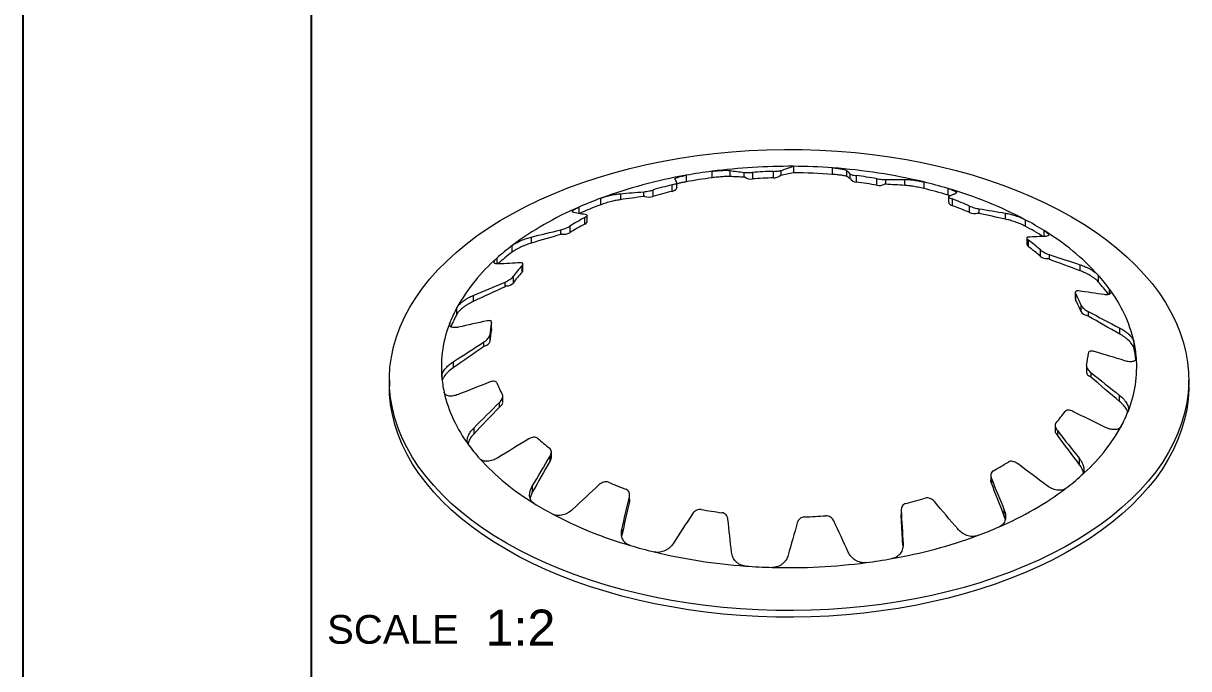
# Model space of a CAD drawing. Header units: millimetres. Extents: x 4510 to 4691, y 1198 to 1451.
# Drawn here: x 4510.4 to 4583.3, y 1249.2 to 1289.6 of the extents above; entities that cross this region are included whole.
import ezdxf
from ezdxf.enums import TextEntityAlignment as Align

# ---------------------------------------------------------------- set-up
doc = ezdxf.new("R2010")
doc.units = ezdxf.units.MM
doc.styles.get("Standard").update_dxf_attribs({"font": 'arial.ttf'})

msp = doc.modelspace()

# ---------------------------------------------------------------- linework, layer by layer
at = {"color": 135, "lineweight": 25}
msp.add_line((4510.431, 1197.901), (4510.431, 1450.801), dxfattribs=at)
msp.add_line((4528.431, 1446.301), (4528.431, 1202.401))
at = {"color": 7, "linetype": 'Continuous', "lineweight": 15}
for p, q in [((4553.513, 1279.935), (4553.513, 1280.343)), ((4554.63, 1280.39), (4554.63, 1280.014)), ((4555.526, 1279.974), (4555.526, 1280.267)), ((4556.035, 1280.27), (4556.035, 1279.862)), ((4557.359, 1279.929), (4557.359, 1280.337)), ((4557.812, 1280.382), (4557.812, 1280.089)), ((4558.602, 1280.654), (4558.602, 1280.245)), ((4561.058, 1280.147), (4561.058, 1280.556)), ((4561.926, 1280.401), (4561.926, 1280.025)), ((4562.154, 1279.87), (4562.154, 1280.163)), ((4551.013, 1279.085), (4551.013, 1279.494)), ((4551.318, 1279.319), (4551.318, 1279.611)), ((4551.896, 1280.093), (4551.896, 1279.685)), ((4562.538, 1280.076), (4562.538, 1279.667)), ((4563.822, 1279.469), (4563.822, 1279.877)), ((4564.37, 1279.82), (4564.37, 1279.527)), ((4565.565, 1279.462), (4565.565, 1279.838)), ((4566.757, 1279.674), (4566.757, 1279.266)), ((4547.78, 1278.94), (4547.78, 1278.564)), ((4549.237, 1278.763), (4549.237, 1279.056)), ((4549.809, 1279.169), (4549.809, 1278.761)), ((4551.316, 1279.319), (4551.314, 1279.313)), ((4568.274, 1278.857), (4568.274, 1279.266)), ((4568.43, 1278.807), (4568.274, 1278.857)), ((4568.306, 1278.738), (4568.306, 1278.443)), ((4546.55, 1278.245), (4546.55, 1278.654)), ((4568.534, 1278.609), (4568.534, 1278.2)), ((4569.622, 1277.76), (4569.622, 1278.169)), ((4570.199, 1277.997), (4570.199, 1277.704)), ((4545.55, 1277.04), (4545.55, 1277.448)), ((4545.709, 1277.251), (4545.709, 1277.58)), ((4571.875, 1277.347), (4571.875, 1277.723)), ((4573.106, 1277.312), (4573.106, 1276.904)), ((4544.045, 1276.383), (4544.045, 1276.676)), ((4544.61, 1276.905), (4544.61, 1276.497)), ((4542.202, 1276.224), (4542.202, 1275.848)), ((4573.198, 1276.168), (4573.198, 1275.812)), ((4573.298, 1276.046), (4573.298, 1275.638)), ((4541.007, 1275.283), (4541.007, 1275.691)), ((4574.061, 1275.01), (4574.061, 1275.418)), ((4574.597, 1275.133), (4574.597, 1274.84)), ((4541.628, 1274.039), (4541.628, 1274.447)), ((4541.683, 1274.17), (4541.683, 1274.549)), ((4576.551, 1274.113), (4576.551, 1274.489)), ((4541.067, 1273.752), (4541.067, 1273.343)), ((4577.674, 1273.839), (4577.674, 1273.431)), ((4540.576, 1273.122), (4540.576, 1273.415)), ((4538.57, 1272.571), (4538.57, 1272.195)), ((4576.236, 1272.782), (4576.236, 1272.374)), ((4576.258, 1272.698), (4576.258, 1272.29)), ((4537.553, 1271.405), (4537.553, 1271.813)), ((4576.602, 1271.549), (4576.602, 1271.957)), ((4577.033, 1271.573), (4577.033, 1271.28)), ((4539.721, 1270.444), (4539.721, 1270.853)), ((4539.725, 1270.48), (4539.725, 1270.888)), ((4539.605, 1270.088), (4539.605, 1269.68)), ((4539.725, 1270.48), (4539.721, 1270.444)), ((4579.029, 1270.151), (4579.029, 1270.528)), ((4539.248, 1269.372), (4539.248, 1269.665)), ((4579.908, 1269.674), (4579.908, 1269.265)), ((4537.321, 1268.421), (4537.321, 1268.045)), ((4576.935, 1268.167), (4576.935, 1267.759)), ((4577.212, 1267.748), (4577.212, 1267.454)), ((4533.33, 1267.282), (4533.33, 1266.874)), ((4583.33, 1266.874), (4583.33, 1267.282)), ((4540.424, 1265.865), (4540.424, 1266.273)), ((4579.011, 1265.939), (4579.011, 1266.316)), ((4540.222, 1265.586), (4540.222, 1265.879)), ((4538.606, 1264.275), (4538.606, 1263.899)), ((4574.977, 1264.448), (4574.977, 1264.069)), ((4575.115, 1264.117), (4575.115, 1263.824)), ((4543.463, 1262.427), (4543.463, 1262.783)), ((4543.379, 1262.221), (4543.379, 1262.514)), ((4576.498, 1261.985), (4576.498, 1262.361)), ((4570.951, 1261.317), (4570.951, 1260.988)), ((4542.27, 1260.632), (4542.27, 1260.256)), ((4570.992, 1261.119), (4570.992, 1260.826)), ((4542.27, 1260.256), (4542.134, 1259.907)), ((4548.341, 1259.682), (4548.341, 1259.975)), ((4548.354, 1259.796), (4548.354, 1260.092)), ((4548.354, 1259.796), (4548.354, 1259.784)), ((4565.342, 1259.147), (4565.342, 1258.856)), ((4565.343, 1259.117), (4565.343, 1258.824)), ((4571.794, 1258.765), (4571.794, 1259.141)), ((4565.343, 1258.824), (4565.344, 1258.856)), ((4565.452, 1256.923), (4565.343, 1258.824)), ((4547.871, 1257.933), (4547.871, 1257.557))]:
    msp.add_line(p, q, dxfattribs=at)
at = {"color": 8, "linetype": 'Continuous', "lineweight": 15}
for p, q in [((4545.178, 1278.099), (4545.178, 1277.704)), ((4574.29, 1276.266), (4574.29, 1276.629)), ((4540.047, 1274.899), (4540.047, 1274.554)), ((4578.381, 1272.665), (4578.381, 1272.963)), ((4537.12, 1270.879), (4537.12, 1270.773)), ((4565.466, 1256.925), (4565.466, 1257.044))]:
    msp.add_line(p, q, dxfattribs=at)
at = {"color": 7, "linetype": 'Continuous', "lineweight": 15, "flags": 128}
for points in [[(4576.008, 1277.487), (4576.772, 1277.026), (4577.501, 1276.545), (4578.192, 1276.047), (4578.844, 1275.531), (4579.456, 1274.999), (4580.027, 1274.452), (4580.555, 1273.891), (4581.039, 1273.317), (4581.48, 1272.731), (4581.874, 1272.135), (4582.223, 1271.529), (4582.525, 1270.915), (4582.78, 1270.293), (4582.987, 1269.666), (4583.145, 1269.034), (4583.255, 1268.399), (4583.316, 1267.761), (4583.329, 1267.123), (4583.292, 1266.484), (4583.206, 1265.848), (4583.072, 1265.214), (4582.889, 1264.584), (4582.659, 1263.96), (4582.38, 1263.342), (4582.055, 1262.731), (4581.683, 1262.13), (4581.265, 1261.539), (4580.803, 1260.959), (4580.296, 1260.391), (4579.747, 1259.837), (4579.155, 1259.297), (4578.523, 1258.773), (4577.851, 1258.266), (4577.141, 1257.776), (4576.394, 1257.305), (4575.612, 1256.854), (4574.796, 1256.423), (4573.948, 1256.013), (4573.069, 1255.625), (4572.162, 1255.26), (4571.227, 1254.919), (4570.267, 1254.601), (4569.284, 1254.309), (4568.279, 1254.042), (4567.255, 1253.801), (4566.213, 1253.586), (4565.156, 1253.398), (4564.086, 1253.238), (4563.004, 1253.104), (4561.913, 1252.999), (4560.815, 1252.921), (4559.712, 1252.872), (4558.607, 1252.851), (4557.501, 1252.858), (4556.396, 1252.893), (4555.296, 1252.957), (4554.201, 1253.048), (4553.114, 1253.168), (4552.038, 1253.315), (4550.974, 1253.489), (4549.924, 1253.69), (4548.891, 1253.918), (4547.876, 1254.172), (4546.882, 1254.452), (4545.91, 1254.757), (4544.962, 1255.086), (4544.041, 1255.44), (4543.148, 1255.816), (4542.284, 1256.215), (4541.452, 1256.636), (4540.652, 1257.077), (4539.888, 1257.538), (4539.159, 1258.019), (4538.468, 1258.518), (4537.816, 1259.033), (4537.204, 1259.565), (4536.633, 1260.112), (4536.105, 1260.673), (4535.621, 1261.247), (4535.181, 1261.833), (4534.786, 1262.43), (4534.437, 1263.035), (4534.135, 1263.65), (4533.88, 1264.271), (4533.673, 1264.898), (4533.515, 1265.53), (4533.405, 1266.166), (4533.344, 1266.803), (4533.332, 1267.442), (4533.368, 1268.08), (4533.454, 1268.717), (4533.588, 1269.35), (4533.771, 1269.98), (4534.002, 1270.605), (4534.28, 1271.223), (4534.605, 1271.833), (4534.977, 1272.434), (4535.395, 1273.026), (4535.858, 1273.606), (4536.364, 1274.173), (4536.914, 1274.727), (4537.505, 1275.267), (4538.137, 1275.791), (4538.809, 1276.298), (4539.519, 1276.788), (4540.266, 1277.259), (4541.048, 1277.711), (4541.864, 1278.142), (4542.712, 1278.552), (4543.591, 1278.939), (4544.498, 1279.304), (4545.433, 1279.646), (4546.393, 1279.963), (4547.376, 1280.255), (4548.381, 1280.522), (4549.405, 1280.763), (4550.447, 1280.978), (4551.504, 1281.166), (4552.575, 1281.327), (4553.656, 1281.46), (4554.747, 1281.565), (4555.845, 1281.643), (4556.948, 1281.692), (4558.054, 1281.714), (4559.16, 1281.706), (4560.264, 1281.671), (4561.365, 1281.608), (4562.459, 1281.516), (4563.546, 1281.397), (4564.622, 1281.25), (4565.686, 1281.075), (4566.736, 1280.874), (4567.769, 1280.646), (4568.784, 1280.392), (4569.778, 1280.112), (4570.75, 1279.807), (4571.698, 1279.478), (4572.619, 1279.125), (4573.513, 1278.748), (4574.376, 1278.349), (4575.208, 1277.929), (4576.008, 1277.487)], [(4583.33, 1266.874), (4583.329, 1266.714), (4583.292, 1266.076), (4583.206, 1265.439), (4583.072, 1264.806), (4582.889, 1264.176), (4582.659, 1263.551), (4582.38, 1262.933), (4582.055, 1262.323), (4581.683, 1261.722), (4581.265, 1261.13), (4580.803, 1260.55), (4580.296, 1259.983), (4579.747, 1259.429), (4579.155, 1258.889), (4578.523, 1258.365), (4577.851, 1257.858), (4577.141, 1257.368), (4576.394, 1256.897), (4575.612, 1256.446), (4574.796, 1256.014), (4573.948, 1255.605), (4573.069, 1255.217), (4572.162, 1254.852), (4571.227, 1254.51), (4570.267, 1254.193), (4569.284, 1253.901), (4568.279, 1253.634), (4567.255, 1253.393), (4566.213, 1253.178), (4565.156, 1252.99), (4564.086, 1252.829), (4563.004, 1252.696), (4561.913, 1252.591), (4560.815, 1252.513), (4559.712, 1252.464), (4558.607, 1252.443), (4557.501, 1252.45), (4556.396, 1252.485), (4555.296, 1252.548), (4554.201, 1252.64), (4553.114, 1252.759), (4552.038, 1252.906), (4550.974, 1253.081), (4549.924, 1253.282), (4548.891, 1253.51), (4547.876, 1253.764), (4546.882, 1254.044), (4545.91, 1254.349), (4544.962, 1254.678), (4544.041, 1255.031), (4543.148, 1255.408), (4542.284, 1255.807), (4541.452, 1256.227), (4540.652, 1256.669), (4539.888, 1257.13), (4539.159, 1257.611), (4538.468, 1258.109), (4537.816, 1258.625), (4537.204, 1259.157), (4536.633, 1259.704), (4536.105, 1260.265), (4535.621, 1260.839), (4535.181, 1261.425), (4534.786, 1262.021), (4534.437, 1262.627), (4534.135, 1263.242), (4533.88, 1263.863), (4533.673, 1264.49), (4533.515, 1265.122), (4533.405, 1265.758), (4533.344, 1266.395), (4533.33, 1266.874)], [(4570.962, 1260.926), (4570.953, 1260.963), (4570.951, 1260.988)]]:
    msp.add_lwpolyline(points, dxfattribs=at)
at = {"color": 7, "linetype": 'Continuous', "lineweight": 15}
for centre, radius, start, end in [((4558.08, 1245.47), 35.171, 97.46005, 100.12603), ((4558.318, 1243.495), 37.159, 89.56213, 97.42823), ((4558.322, 1248.127), 32.225, 91.71289, 94.06977), ((4558.334, 1243.182), 37.473, 85.83136, 89.59112), ((4558.334, 1242.773), 37.473, 85.83136, 89.59112), ((4558.567, 1245.588), 35.056, 76.48953, 85.92439), ((4557.261, 1249.515), 31.045, 99.95025, 110.18276), ((4557.388, 1253.414), 26.848, 103.73553, 106.39749), ((4558.08, 1245.062), 35.171, 97.46005, 100.12603), ((4555.962, 1280.563), 0.705, 236.98913, 275.92786), ((4558.322, 1247.718), 32.225, 91.71289, 94.06977), ((4557.374, 1280.528), 0.599, 268.51984, 312.07333), ((4562.561, 1280.15), 0.483, 216.74769, 267.25332), ((4558.546, 1250.019), 30.321, 79.97967, 82.43425), ((4558.546, 1249.611), 30.321, 79.97967, 82.43425), ((4563.968, 1280.239), 0.784, 259.26932, 295.491), ((4559.423, 1249.408), 31.142, 73.48789, 76.3791), ((4549.582, 1279.55), 0.82, 250.92197, 286.02164), ((4557.388, 1253.005), 26.848, 103.73553, 106.39749), ((4550.967, 1279.458), 0.376, 277.00893, 337.19275), ((4559.423, 1248.999), 31.142, 73.48789, 76.3791), ((4561.03, 1254.392), 25.907, 62.21687, 73.76392), ((4553.25, 1259.299), 20.459, 113.23716, 126.75746), ((4555.597, 1254.299), 25.98, 110.37832, 113.64089), ((4555.597, 1253.891), 25.98, 110.37832, 113.64089), ((4568.597, 1278.488), 0.294, 188.88793, 257.63793), ((4560.687, 1257.631), 22.398, 66.48846, 69.49233), ((4560.687, 1257.222), 22.398, 66.48846, 69.49233), ((4553.913, 1261.876), 17.675, 118.2385, 121.75612), ((4545.449, 1277.282), 0.262, 292.70617, 353.27934), ((4569.925, 1278.511), 0.809, 248.01821, 283.45979), ((4563.453, 1259.224), 20.503, 58.09241, 61.91296), ((4544.248, 1277.155), 0.751, 261.5825, 298.87015), ((4553.913, 1261.468), 17.675, 118.2385, 121.75612), ((4563.43, 1258.773), 20.552, 58.32914, 61.91067), ((4566.243, 1263.421), 15.466, 42.34532, 58.64678), ((4573.421, 1275.826), 0.224, 183.4551, 236.78235), ((4565.198, 1265.445), 13.342, 48.37442, 52.61767), ((4550.364, 1263.364), 15.476, 127.19963, 131.80828), ((4550.394, 1262.918), 15.524, 127.20323, 131.47923), ((4565.198, 1265.037), 13.342, 48.37442, 52.61767), ((4574.457, 1275.535), 0.658, 232.94653, 273.79691), ((4547.602, 1266.246), 11.487, 131.12529, 151.0152), ((4549.028, 1267.896), 9.883, 138.47856, 143.66193), ((4549.028, 1267.487), 9.883, 138.47856, 143.66193), ((4541.486, 1274.175), 0.197, 316.28553, 358.5041), ((4569.12, 1266.206), 11.464, 36.11494, 41.74457), ((4540.668, 1273.715), 0.545, 270.52682, 317.03328), ((4569.086, 1265.769), 11.509, 36.62544, 41.73907), ((4571.325, 1267.689), 8.81, 13.02004, 36.77688), ((4576.414, 1272.375), 0.178, 180.31023, 208.76957), ((4569.592, 1269.154), 7.549, 21.79687, 28.00005), ((4569.592, 1268.745), 7.549, 21.79687, 28.00005), ((4545.267, 1267.665), 8.758, 151.733, 158.47008), ((4545.307, 1267.237), 8.803, 151.74164, 157.42746), ((4576.973, 1271.768), 0.431, 210.565, 265.27717), ((4544.071, 1268.091), 7.49, 158.13943, 184.62523), ((4545.975, 1269.514), 6.396, 167.91819, 174.84647), ((4545.975, 1269.106), 6.396, 167.91819, 174.84647), ((4539.285, 1269.767), 0.332, 279.1885, 344.85471), ((4572.66, 1268.083), 7.42, 4.85546, 12.37988), ((4572.624, 1267.668), 7.458, 6.81383, 12.36895), ((4570.685, 1269.542), 6.396, 347.91819, 354.84647), ((4572.589, 1268.107), 7.49, 338.13943, 4.62523), ((4577.205, 1267.791), 0.271, 186.83433, 253.95563), ((4544, 1268.115), 7.42, 184.85546, 192.37988), ((4547.068, 1269.902), 7.549, 201.79687, 208.00005), ((4545.335, 1268.509), 8.81, 193.02004, 216.77688), ((4540.184, 1265.885), 0.242, 297.19253, 355.12007), ((4567.633, 1271.16), 9.883, 318.47856, 323.66193), ((4571.393, 1268.532), 8.758, 331.733, 338.47008), ((4569.058, 1269.951), 11.487, 311.12529, 331.0152), ((4551.462, 1273.61), 13.342, 228.37442, 232.61767), ((4575.185, 1264.077), 0.208, 182.09745, 231.21535), ((4547.54, 1269.991), 11.464, 216.11494, 221.74457), ((4550.417, 1272.776), 15.466, 222.34532, 238.64678), ((4543.277, 1262.429), 0.185, 322.93232, 359.32909), ((4562.747, 1277.179), 17.675, 298.2385, 301.75612), ((4566.296, 1272.834), 15.476, 307.19963, 311.80828), ((4555.973, 1281.425), 22.398, 246.48846, 249.49233), ((4563.41, 1276.898), 20.459, 293.23716, 306.75746), ((4559.272, 1285.642), 26.848, 283.73553, 286.39749), ((4553.207, 1276.973), 20.503, 238.09241, 241.91296), ((4558.114, 1289.036), 30.321, 259.97967, 262.43425), ((4555.63, 1281.806), 25.907, 242.21687, 253.76392), ((4558.338, 1290.929), 32.225, 271.71289, 274.06977), ((4559.399, 1286.683), 31.045, 279.95025, 290.18276), ((4561.064, 1281.898), 25.98, 290.37832, 293.64089), ((4557.237, 1286.79), 31.142, 253.48789, 256.3791), ((4558.093, 1290.609), 35.056, 256.48953, 265.92439), ((4558.58, 1290.727), 35.171, 277.46005, 280.12603), ((4558.321, 1292.922), 37.38, 265.82874, 268.3886), ((4558.335, 1292.799), 37.256, 268.36183, 277.42083)]:
    msp.add_arc(centre, radius, start, end, dxfattribs=at)
for points, knots in [([(4553.513, 1280.343), (4553.572, 1280.351), (4553.63, 1280.358), (4553.746, 1280.37), (4553.806, 1280.376), (4553.921, 1280.385), (4553.977, 1280.389), (4554.085, 1280.396), (4554.138, 1280.398), (4554.286, 1280.404), (4554.375, 1280.404), (4554.523, 1280.401), (4554.584, 1280.397), (4554.63, 1280.39)], [0, 0, 0, 0, 0.125, 0.125, 0.25, 0.25, 0.375, 0.375, 0.5, 0.5, 0.75, 0.75, 1, 1, 1, 1]), ([(4555.526, 1280.267), (4555.548, 1280.264), (4555.575, 1280.261), (4555.642, 1280.258), (4555.682, 1280.258), (4555.77, 1280.258), (4555.821, 1280.259), (4555.925, 1280.263), (4555.98, 1280.267), (4556.035, 1280.27)], [0, 0, 0, 0, 0.25, 0.25, 0.5, 0.5, 0.75, 0.75, 1, 1, 1, 1]), ([(4557.359, 1280.337), (4557.469, 1280.341), (4557.573, 1280.347), (4557.692, 1280.359), (4557.725, 1280.363), (4557.779, 1280.373), (4557.799, 1280.377), (4557.812, 1280.382)], [0, 0, 0, 0, 0.5, 0.5, 0.75, 0.75, 1, 1, 1, 1]), ([(4561.058, 1280.556), (4561.117, 1280.551), (4561.175, 1280.546), (4561.286, 1280.536), (4561.341, 1280.53), (4561.444, 1280.517), (4561.492, 1280.511), (4561.583, 1280.497), (4561.625, 1280.49), (4561.739, 1280.468), (4561.799, 1280.454), (4561.887, 1280.426), (4561.915, 1280.413), (4561.926, 1280.401)], [0, 0, 0, 0, 0.125, 0.125, 0.25, 0.25, 0.375, 0.375, 0.5, 0.5, 0.75, 0.75, 1, 1, 1, 1]), ([(4561.926, 1280.025), (4561.915, 1280.032), (4561.888, 1280.041), (4561.823, 1280.056), (4561.797, 1280.061), (4561.738, 1280.072), (4561.704, 1280.078), (4561.592, 1280.094), (4561.5, 1280.106), (4561.345, 1280.123), (4561.29, 1280.128), (4561.176, 1280.138), (4561.118, 1280.143), (4561.058, 1280.147)], [0, 0, 0, 0, 0.25, 0.25, 0.375, 0.375, 0.5, 0.5, 0.75, 0.75, 0.875, 0.875, 1, 1, 1, 1]), ([(4562.154, 1280.163), (4562.159, 1280.157), (4562.171, 1280.151), (4562.21, 1280.137), (4562.236, 1280.129), (4562.302, 1280.114), (4562.343, 1280.106), (4562.433, 1280.091), (4562.484, 1280.083), (4562.538, 1280.076)], [0, 0, 0, 0, 0.25, 0.25, 0.5, 0.5, 0.75, 0.75, 1, 1, 1, 1]), ([(4551.013, 1279.494), (4551.115, 1279.518), (4551.198, 1279.544), (4551.276, 1279.576), (4551.294, 1279.586), (4551.316, 1279.602), (4551.32, 1279.61), (4551.317, 1279.615)], [0, 0, 0, 0, 0.5, 0.5, 0.75, 0.75, 1, 1, 1, 1]), ([(4551.194, 1279.859), (4551.188, 1279.871), (4551.197, 1279.886), (4551.237, 1279.912), (4551.255, 1279.922), (4551.298, 1279.941), (4551.324, 1279.951), (4551.384, 1279.972), (4551.419, 1279.983), (4551.496, 1280.005), (4551.538, 1280.017), (4551.63, 1280.039), (4551.68, 1280.05), (4551.785, 1280.072), (4551.839, 1280.083), (4551.896, 1280.093)], [0, 0, 0, 0, 0.25, 0.25, 0.375, 0.375, 0.5, 0.5, 0.625, 0.625, 0.75, 0.75, 0.875, 0.875, 1, 1, 1, 1]), ([(4551.896, 1279.685), (4551.804, 1279.667), (4551.618, 1279.632), (4551.419, 1279.584), (4551.347, 1279.56), (4551.318, 1279.55)], [0, 0, 0, 0, 0.372679, 0.744558, 1, 1, 1, 1]), ([(4554.63, 1280.014), (4554.584, 1280.016), (4554.525, 1280.016), (4554.415, 1280.013), (4554.374, 1280.012), (4554.288, 1280.008), (4554.242, 1280.005), (4554.095, 1279.995), (4553.984, 1279.986), (4553.81, 1279.97), (4553.75, 1279.963), (4553.632, 1279.95), (4553.572, 1279.942), (4553.513, 1279.935)], [0, 0, 0, 0, 0.25, 0.25, 0.375, 0.375, 0.5, 0.5, 0.75, 0.75, 0.875, 0.875, 1, 1, 1, 1]), ([(4563.822, 1279.877), (4563.927, 1279.859), (4564.039, 1279.843), (4564.185, 1279.828), (4564.229, 1279.824), (4564.308, 1279.82), (4564.342, 1279.819), (4564.37, 1279.82)], [0, 0, 0, 0, 0.5, 0.5, 0.75, 0.75, 1, 1, 1, 1]), ([(4565.565, 1279.838), (4565.627, 1279.839), (4565.701, 1279.836), (4565.83, 1279.827), (4565.877, 1279.823), (4565.974, 1279.813), (4566.024, 1279.807), (4566.13, 1279.793), (4566.186, 1279.785), (4566.299, 1279.767), (4566.356, 1279.757), (4566.471, 1279.736), (4566.53, 1279.725), (4566.645, 1279.7), (4566.701, 1279.688), (4566.757, 1279.674)], [0, 0, 0, 0, 0.25, 0.25, 0.375, 0.375, 0.5, 0.5, 0.625, 0.625, 0.75, 0.75, 0.875, 0.875, 1, 1, 1, 1]), ([(4566.757, 1279.266), (4566.701, 1279.279), (4566.645, 1279.292), (4566.529, 1279.318), (4566.47, 1279.33), (4566.354, 1279.353), (4566.296, 1279.364), (4566.183, 1279.384), (4566.127, 1279.393), (4565.969, 1279.418), (4565.871, 1279.432), (4565.7, 1279.452), (4565.626, 1279.458), (4565.565, 1279.462)], [0, 0, 0, 0, 0.125, 0.125, 0.25, 0.25, 0.375, 0.375, 0.5, 0.5, 0.75, 0.75, 1, 1, 1, 1]), ([(4546.55, 1278.654), (4546.6, 1278.672), (4546.652, 1278.69), (4546.76, 1278.726), (4546.816, 1278.743), (4546.929, 1278.776), (4546.986, 1278.791), (4547.099, 1278.821), (4547.156, 1278.834), (4547.321, 1278.871), (4547.427, 1278.892), (4547.618, 1278.923), (4547.705, 1278.934), (4547.78, 1278.94)], [0, 0, 0, 0, 0.125, 0.125, 0.25, 0.25, 0.375, 0.375, 0.5, 0.5, 0.75, 0.75, 1, 1, 1, 1]), ([(4549.237, 1279.056), (4549.272, 1279.058), (4549.311, 1279.063), (4549.399, 1279.075), (4549.447, 1279.084), (4549.548, 1279.103), (4549.601, 1279.115), (4549.707, 1279.141), (4549.76, 1279.155), (4549.809, 1279.169)], [0, 0, 0, 0, 0.25, 0.25, 0.5, 0.5, 0.75, 0.75, 1, 1, 1, 1]), ([(4568.274, 1279.266), (4568.327, 1279.25), (4568.376, 1279.234), (4568.469, 1279.203), (4568.513, 1279.187), (4568.592, 1279.156), (4568.627, 1279.141), (4568.688, 1279.111), (4568.715, 1279.097), (4568.78, 1279.058), (4568.805, 1279.034), (4568.822, 1278.996), (4568.813, 1278.981), (4568.789, 1278.97)], [0, 0, 0, 0, 0.125, 0.125, 0.25, 0.25, 0.375, 0.375, 0.5, 0.5, 0.75, 0.75, 1, 1, 1, 1]), ([(4568.32, 1278.757), (4568.308, 1278.752), (4568.304, 1278.744), (4568.309, 1278.726), (4568.319, 1278.715), (4568.354, 1278.69), (4568.381, 1278.675), (4568.446, 1278.643), (4568.487, 1278.626), (4568.534, 1278.609)], [0, 0, 0, 0, 0.25, 0.25, 0.5, 0.5, 0.75, 0.75, 1, 1, 1, 1]), ([(4544.866, 1277.762), (4544.825, 1277.769), (4544.798, 1277.783), (4544.783, 1277.811), (4544.782, 1277.822), (4544.789, 1277.847), (4544.796, 1277.86), (4544.821, 1277.89), (4544.839, 1277.906), (4544.883, 1277.941), (4544.909, 1277.959), (4544.971, 1277.997), (4545.007, 1278.017), (4545.087, 1278.058), (4545.131, 1278.078), (4545.178, 1278.099)], [0, 0, 0, 0, 0.25, 0.25, 0.375, 0.375, 0.5, 0.5, 0.625, 0.625, 0.75, 0.75, 0.875, 0.875, 1, 1, 1, 1]), ([(4547.78, 1278.564), (4547.705, 1278.553), (4547.621, 1278.539), (4547.479, 1278.51), (4547.428, 1278.499), (4547.325, 1278.476), (4547.272, 1278.463), (4547.108, 1278.422), (4546.991, 1278.39), (4546.82, 1278.338), (4546.763, 1278.32), (4546.653, 1278.283), (4546.6, 1278.264), (4546.55, 1278.245)], [0, 0, 0, 0, 0.25, 0.25, 0.375, 0.375, 0.5, 0.5, 0.75, 0.75, 0.875, 0.875, 1, 1, 1, 1]), ([(4569.622, 1278.169), (4569.71, 1278.13), (4569.817, 1278.092), (4569.972, 1278.047), (4570.022, 1278.034), (4570.116, 1278.012), (4570.159, 1278.003), (4570.199, 1277.997)], [0, 0, 0, 0, 0.5, 0.5, 0.75, 0.75, 1, 1, 1, 1]), ([(4545.55, 1277.448), (4545.631, 1277.491), (4545.683, 1277.53), (4545.71, 1277.573), (4545.711, 1277.585), (4545.7, 1277.603), (4545.687, 1277.609), (4545.668, 1277.613)], [0, 0, 0, 0, 0.5, 0.5, 0.75, 0.75, 1, 1, 1, 1]), ([(4571.875, 1277.723), (4571.961, 1277.708), (4572.056, 1277.689), (4572.21, 1277.65), (4572.263, 1277.636), (4572.37, 1277.605), (4572.425, 1277.589), (4572.535, 1277.553), (4572.592, 1277.533), (4572.703, 1277.493), (4572.757, 1277.472), (4572.863, 1277.428), (4572.916, 1277.405), (4573.016, 1277.359), (4573.062, 1277.336), (4573.106, 1277.312)], [0, 0, 0, 0, 0.25, 0.25, 0.375, 0.375, 0.5, 0.5, 0.625, 0.625, 0.75, 0.75, 0.875, 0.875, 1, 1, 1, 1]), ([(4573.106, 1276.904), (4573.062, 1276.928), (4573.015, 1276.951), (4572.916, 1276.998), (4572.863, 1277.022), (4572.755, 1277.068), (4572.7, 1277.09), (4572.589, 1277.133), (4572.532, 1277.154), (4572.366, 1277.212), (4572.257, 1277.246), (4572.055, 1277.304), (4571.96, 1277.328), (4571.875, 1277.347)], [0, 0, 0, 0, 0.125, 0.125, 0.25, 0.25, 0.375, 0.375, 0.5, 0.5, 0.75, 0.75, 1, 1, 1, 1]), ([(4544.045, 1276.676), (4544.089, 1276.687), (4544.135, 1276.7), (4544.233, 1276.731), (4544.284, 1276.75), (4544.384, 1276.79), (4544.435, 1276.812), (4544.529, 1276.858), (4544.573, 1276.882), (4544.61, 1276.905)], [0, 0, 0, 0, 0.25, 0.25, 0.5, 0.5, 0.75, 0.75, 1, 1, 1, 1]), ([(4574.29, 1276.629), (4574.331, 1276.604), (4574.366, 1276.579), (4574.43, 1276.532), (4574.457, 1276.509), (4574.502, 1276.465), (4574.519, 1276.445), (4574.544, 1276.407), (4574.552, 1276.389), (4574.561, 1276.342), (4574.548, 1276.317), (4574.491, 1276.283), (4574.447, 1276.273), (4574.39, 1276.271)], [0, 0, 0, 0, 0.125, 0.125, 0.25, 0.25, 0.375, 0.375, 0.5, 0.5, 0.75, 0.75, 1, 1, 1, 1]), ([(4541.007, 1275.691), (4541.043, 1275.718), (4541.082, 1275.746), (4541.168, 1275.801), (4541.215, 1275.829), (4541.313, 1275.883), (4541.364, 1275.91), (4541.468, 1275.961), (4541.522, 1275.986), (4541.684, 1276.056), (4541.795, 1276.099), (4542.005, 1276.171), (4542.107, 1276.201), (4542.202, 1276.224)], [0, 0, 0, 0, 0.125, 0.125, 0.25, 0.25, 0.375, 0.375, 0.5, 0.5, 0.75, 0.75, 1, 1, 1, 1]), ([(4542.202, 1275.848), (4542.108, 1275.82), (4542.009, 1275.787), (4541.851, 1275.728), (4541.797, 1275.707), (4541.69, 1275.662), (4541.636, 1275.638), (4541.475, 1275.564), (4541.367, 1275.509), (4541.219, 1275.425), (4541.171, 1275.396), (4541.084, 1275.339), (4541.043, 1275.311), (4541.007, 1275.283)], [0, 0, 0, 0, 0.25, 0.25, 0.375, 0.375, 0.5, 0.5, 0.75, 0.75, 0.875, 0.875, 1, 1, 1, 1]), ([(4573.281, 1276.218), (4573.254, 1276.217), (4573.234, 1276.212), (4573.205, 1276.196), (4573.197, 1276.185), (4573.198, 1276.156), (4573.206, 1276.137), (4573.24, 1276.096), (4573.265, 1276.072), (4573.298, 1276.046)], [0, 0, 0, 0, 0.25, 0.25, 0.5, 0.5, 0.75, 0.75, 1, 1, 1, 1]), ([(4574.061, 1275.418), (4574.121, 1275.365), (4574.21, 1275.307), (4574.355, 1275.231), (4574.404, 1275.208), (4574.502, 1275.166), (4574.55, 1275.148), (4574.597, 1275.133)], [0, 0, 0, 0, 0.5, 0.5, 0.75, 0.75, 1, 1, 1, 1]), ([(4540.162, 1274.542), (4540.09, 1274.538), (4540.031, 1274.543), (4539.962, 1274.563), (4539.943, 1274.572), (4539.912, 1274.594), (4539.901, 1274.607), (4539.888, 1274.638), (4539.886, 1274.656), (4539.891, 1274.695), (4539.899, 1274.717), (4539.924, 1274.764), (4539.941, 1274.789), (4539.987, 1274.843), (4540.014, 1274.87), (4540.047, 1274.899)], [0, 0, 0, 0, 0.25, 0.25, 0.375, 0.375, 0.5, 0.5, 0.625, 0.625, 0.75, 0.75, 0.875, 0.875, 1, 1, 1, 1]), ([(4541.628, 1274.447), (4541.678, 1274.504), (4541.693, 1274.55), (4541.667, 1274.593), (4541.651, 1274.603), (4541.606, 1274.615), (4541.579, 1274.617), (4541.546, 1274.615)], [0, 0, 0, 0, 0.5, 0.5, 0.75, 0.75, 1, 1, 1, 1]), ([(4576.551, 1274.489), (4576.652, 1274.456), (4576.755, 1274.416), (4576.915, 1274.346), (4576.968, 1274.321), (4577.073, 1274.268), (4577.125, 1274.241), (4577.227, 1274.183), (4577.277, 1274.153), (4577.373, 1274.092), (4577.418, 1274.06), (4577.503, 1273.997), (4577.543, 1273.965), (4577.615, 1273.901), (4577.647, 1273.87), (4577.674, 1273.839)], [0, 0, 0, 0, 0.25, 0.25, 0.375, 0.375, 0.5, 0.5, 0.625, 0.625, 0.75, 0.75, 0.875, 0.875, 1, 1, 1, 1]), ([(4540.576, 1273.415), (4540.624, 1273.435), (4540.672, 1273.457), (4540.767, 1273.509), (4540.815, 1273.537), (4540.903, 1273.596), (4540.945, 1273.628), (4541.015, 1273.691), (4541.045, 1273.722), (4541.067, 1273.752)], [0, 0, 0, 0, 0.25, 0.25, 0.5, 0.5, 0.75, 0.75, 1, 1, 1, 1]), ([(4577.674, 1273.431), (4577.646, 1273.462), (4577.615, 1273.493), (4577.543, 1273.558), (4577.503, 1273.591), (4577.416, 1273.657), (4577.371, 1273.689), (4577.275, 1273.753), (4577.224, 1273.785), (4577.071, 1273.875), (4576.964, 1273.932), (4576.755, 1274.032), (4576.65, 1274.076), (4576.551, 1274.113)], [0, 0, 0, 0, 0.125, 0.125, 0.25, 0.25, 0.375, 0.375, 0.5, 0.5, 0.75, 0.75, 1, 1, 1, 1]), ([(4576.439, 1272.853), (4576.4, 1272.858), (4576.366, 1272.859), (4576.307, 1272.852), (4576.282, 1272.844), (4576.248, 1272.818), (4576.238, 1272.8), (4576.235, 1272.756), (4576.242, 1272.728), (4576.258, 1272.698)], [0, 0, 0, 0, 0.25, 0.25, 0.5, 0.5, 0.75, 0.75, 1, 1, 1, 1]), ([(4578.381, 1272.963), (4578.405, 1272.932), (4578.422, 1272.902), (4578.448, 1272.845), (4578.456, 1272.818), (4578.461, 1272.77), (4578.459, 1272.748), (4578.445, 1272.709), (4578.433, 1272.692), (4578.384, 1272.648), (4578.335, 1272.63), (4578.212, 1272.614), (4578.138, 1272.617), (4578.054, 1272.628)], [0, 0, 0, 0, 0.125, 0.125, 0.25, 0.25, 0.375, 0.375, 0.5, 0.5, 0.75, 0.75, 1, 1, 1, 1]), ([(4537.553, 1271.813), (4537.571, 1271.846), (4537.593, 1271.879), (4537.647, 1271.949), (4537.679, 1271.985), (4537.749, 1272.056), (4537.788, 1272.091), (4537.871, 1272.162), (4537.916, 1272.197), (4538.055, 1272.298), (4538.156, 1272.362), (4538.361, 1272.476), (4538.466, 1272.527), (4538.57, 1272.571)], [0, 0, 0, 0, 0.125, 0.125, 0.25, 0.25, 0.375, 0.375, 0.5, 0.5, 0.75, 0.75, 1, 1, 1, 1]), ([(4538.57, 1272.195), (4538.467, 1272.147), (4538.365, 1272.094), (4538.212, 1272.003), (4538.16, 1271.971), (4538.062, 1271.905), (4538.014, 1271.871), (4537.875, 1271.766), (4537.788, 1271.691), (4537.681, 1271.581), (4537.649, 1271.544), (4537.594, 1271.472), (4537.571, 1271.438), (4537.553, 1271.405)], [0, 0, 0, 0, 0.25, 0.25, 0.375, 0.375, 0.5, 0.5, 0.75, 0.75, 0.875, 0.875, 1, 1, 1, 1]), ([(4576.602, 1271.957), (4576.626, 1271.895), (4576.687, 1271.822), (4576.805, 1271.719), (4576.848, 1271.686), (4576.938, 1271.626), (4576.985, 1271.598), (4577.033, 1271.573)], [0, 0, 0, 0, 0.5, 0.5, 0.75, 0.75, 1, 1, 1, 1]), ([(4537.649, 1270.588), (4537.556, 1270.567), (4537.471, 1270.557), (4537.357, 1270.558), (4537.322, 1270.561), (4537.258, 1270.574), (4537.229, 1270.583), (4537.179, 1270.607), (4537.157, 1270.623), (4537.124, 1270.66), (4537.111, 1270.681), (4537.096, 1270.728), (4537.094, 1270.755), (4537.099, 1270.814), (4537.107, 1270.846), (4537.12, 1270.879)], [0, 0, 0, 0, 0.25, 0.25, 0.375, 0.375, 0.5, 0.5, 0.625, 0.625, 0.75, 0.75, 0.875, 0.875, 1, 1, 1, 1]), ([(4539.721, 1270.853), (4539.735, 1270.916), (4539.71, 1270.961), (4539.634, 1270.993), (4539.602, 1270.999), (4539.53, 1270.999), (4539.491, 1270.994), (4539.448, 1270.985)], [0, 0, 0, 0, 0.5, 0.5, 0.75, 0.75, 1, 1, 1, 1]), ([(4539.248, 1269.665), (4539.294, 1269.695), (4539.338, 1269.727), (4539.42, 1269.796), (4539.458, 1269.833), (4539.523, 1269.908), (4539.551, 1269.947), (4539.59, 1270.021), (4539.602, 1270.057), (4539.605, 1270.088)], [0, 0, 0, 0, 0.25, 0.25, 0.5, 0.5, 0.75, 0.75, 1, 1, 1, 1]), ([(4579.029, 1270.528), (4579.132, 1270.473), (4579.233, 1270.413), (4579.378, 1270.312), (4579.426, 1270.276), (4579.515, 1270.204), (4579.558, 1270.167), (4579.639, 1270.091), (4579.677, 1270.051), (4579.746, 1269.973), (4579.777, 1269.934), (4579.83, 1269.857), (4579.853, 1269.818), (4579.888, 1269.744), (4579.901, 1269.708), (4579.908, 1269.674)], [0, 0, 0, 0, 0.25, 0.25, 0.375, 0.375, 0.5, 0.5, 0.625, 0.625, 0.75, 0.75, 0.875, 0.875, 1, 1, 1, 1]), ([(4579.908, 1269.265), (4579.901, 1269.3), (4579.888, 1269.336), (4579.853, 1269.411), (4579.83, 1269.451), (4579.776, 1269.531), (4579.745, 1269.571), (4579.676, 1269.652), (4579.637, 1269.693), (4579.515, 1269.811), (4579.423, 1269.888), (4579.232, 1270.029), (4579.131, 1270.094), (4579.029, 1270.151)], [0, 0, 0, 0, 0.125, 0.125, 0.25, 0.25, 0.375, 0.375, 0.5, 0.5, 0.75, 0.75, 1, 1, 1, 1]), ([(4577.412, 1269.067), (4577.366, 1269.081), (4577.323, 1269.09), (4577.24, 1269.098), (4577.202, 1269.096), (4577.137, 1269.08), (4577.109, 1269.066), (4577.07, 1269.026), (4577.058, 1268.999), (4577.055, 1268.967)], [0, 0, 0, 0, 0.25, 0.25, 0.5, 0.5, 0.75, 0.75, 1, 1, 1, 1]), ([(4580.054, 1268.711), (4580.057, 1268.677), (4580.055, 1268.645), (4580.04, 1268.587), (4580.027, 1268.561), (4579.993, 1268.515), (4579.971, 1268.496), (4579.919, 1268.464), (4579.889, 1268.451), (4579.789, 1268.423), (4579.708, 1268.418), (4579.534, 1268.432), (4579.439, 1268.452), (4579.339, 1268.482)], [0, 0, 0, 0, 0.125, 0.125, 0.25, 0.25, 0.375, 0.375, 0.5, 0.5, 0.75, 0.75, 1, 1, 1, 1]), ([(4536.606, 1267.487), (4536.603, 1267.521), (4536.605, 1267.557), (4536.62, 1267.633), (4536.633, 1267.674), (4536.668, 1267.756), (4536.689, 1267.798), (4536.741, 1267.882), (4536.772, 1267.925), (4536.871, 1268.05), (4536.952, 1268.133), (4537.126, 1268.285), (4537.222, 1268.357), (4537.321, 1268.421)], [0, 0, 0, 0, 0.125, 0.125, 0.25, 0.25, 0.375, 0.375, 0.5, 0.5, 0.75, 0.75, 1, 1, 1, 1]), ([(4537.321, 1268.045), (4537.208, 1267.959), (4536.982, 1267.787), (4536.738, 1267.504), (4536.667, 1267.336), (4536.639, 1267.27)], [0, 0, 0, 0, 0.37517, 0.752235, 1, 1, 1, 1]), ([(4576.939, 1268.203), (4576.926, 1268.14), (4576.95, 1268.058), (4577.026, 1267.936), (4577.058, 1267.895), (4577.13, 1267.818), (4577.169, 1267.782), (4577.212, 1267.748)], [0, 0, 0, 0, 0.5, 0.5, 0.75, 0.75, 1, 1, 1, 1]), ([(4540.058, 1267.098), (4540.034, 1267.16), (4539.973, 1267.197), (4539.856, 1267.21), (4539.812, 1267.207), (4539.722, 1267.191), (4539.675, 1267.177), (4539.628, 1267.159)], [0, 0, 0, 0, 0.5, 0.5, 0.75, 0.75, 1, 1, 1, 1]), ([(4537.631, 1266.375), (4537.528, 1266.335), (4537.428, 1266.306), (4537.282, 1266.281), (4537.235, 1266.276), (4537.145, 1266.272), (4537.102, 1266.274), (4537.021, 1266.285), (4536.983, 1266.295), (4536.914, 1266.321), (4536.883, 1266.338), (4536.83, 1266.379), (4536.807, 1266.403), (4536.772, 1266.459), (4536.759, 1266.49), (4536.752, 1266.524)], [0, 0, 0, 0, 0.25, 0.25, 0.375, 0.375, 0.5, 0.5, 0.625, 0.625, 0.75, 0.75, 0.875, 0.875, 1, 1, 1, 1]), ([(4540.222, 1265.879), (4540.26, 1265.918), (4540.294, 1265.958), (4540.353, 1266.041), (4540.378, 1266.085), (4540.412, 1266.17), (4540.422, 1266.213), (4540.426, 1266.291), (4540.418, 1266.327), (4540.402, 1266.357)], [0, 0, 0, 0, 0.25, 0.25, 0.5, 0.5, 0.75, 0.75, 1, 1, 1, 1]), ([(4579.011, 1266.316), (4579.104, 1266.241), (4579.189, 1266.162), (4579.303, 1266.034), (4579.338, 1265.99), (4579.402, 1265.902), (4579.431, 1265.858), (4579.481, 1265.769), (4579.503, 1265.723), (4579.537, 1265.635), (4579.549, 1265.591), (4579.564, 1265.507), (4579.567, 1265.466), (4579.561, 1265.388), (4579.553, 1265.352), (4579.54, 1265.318)], [0, 0, 0, 0, 0.25, 0.25, 0.375, 0.375, 0.5, 0.5, 0.625, 0.625, 0.75, 0.75, 0.875, 0.875, 1, 1, 1, 1]), ([(4579.516, 1265.266), (4579.511, 1265.287), (4579.486, 1265.387), (4579.353, 1265.589), (4579.177, 1265.793), (4579.049, 1265.906), (4579.011, 1265.939)], [0, 0, 0, 0, 0.091616, 0.438382, 0.833101, 1, 1, 1, 1]), ([(4576.084, 1265.318), (4576.036, 1265.341), (4575.989, 1265.359), (4575.893, 1265.385), (4575.845, 1265.392), (4575.758, 1265.392), (4575.716, 1265.385), (4575.645, 1265.355), (4575.615, 1265.333), (4575.593, 1265.304)], [0, 0, 0, 0, 0.25, 0.25, 0.5, 0.5, 0.75, 0.75, 1, 1, 1, 1]), ([(4538.279, 1263.234), (4538.256, 1263.266), (4538.238, 1263.301), (4538.212, 1263.376), (4538.204, 1263.417), (4538.199, 1263.502), (4538.201, 1263.546), (4538.216, 1263.637), (4538.228, 1263.684), (4538.276, 1263.825), (4538.325, 1263.92), (4538.448, 1264.103), (4538.523, 1264.192), (4538.606, 1264.275)], [0, 0, 0, 0, 0.125, 0.125, 0.25, 0.25, 0.375, 0.375, 0.5, 0.5, 0.75, 0.75, 1, 1, 1, 1]), ([(4575.032, 1264.608), (4574.982, 1264.552), (4574.967, 1264.469), (4574.993, 1264.336), (4575.009, 1264.291), (4575.054, 1264.202), (4575.082, 1264.159), (4575.115, 1264.117)], [0, 0, 0, 0, 0.5, 0.5, 0.75, 0.75, 1, 1, 1, 1]), ([(4579.107, 1264.385), (4579.089, 1264.352), (4579.067, 1264.323), (4579.013, 1264.272), (4578.982, 1264.25), (4578.911, 1264.215), (4578.873, 1264.202), (4578.789, 1264.184), (4578.744, 1264.178), (4578.605, 1264.175), (4578.504, 1264.188), (4578.299, 1264.241), (4578.194, 1264.281), (4578.09, 1264.332)], [0, 0, 0, 0, 0.125, 0.125, 0.25, 0.25, 0.375, 0.375, 0.5, 0.5, 0.75, 0.75, 1, 1, 1, 1]), ([(4538.606, 1263.899), (4538.512, 1263.792), (4538.347, 1263.603), (4538.279, 1263.399), (4538.249, 1263.31)], [0, 0, 0, 0, 0.568567, 1, 1, 1, 1]), ([(4542.6, 1263.637), (4542.54, 1263.691), (4542.45, 1263.712), (4542.306, 1263.698), (4542.256, 1263.686), (4542.158, 1263.651), (4542.11, 1263.628), (4542.063, 1263.599)], [0, 0, 0, 0, 0.5, 0.5, 0.75, 0.75, 1, 1, 1, 1]), ([(4543.379, 1262.514), (4543.406, 1262.559), (4543.427, 1262.605), (4543.455, 1262.697), (4543.463, 1262.744), (4543.462, 1262.832), (4543.454, 1262.876), (4543.42, 1262.95), (4543.395, 1262.983), (4543.362, 1263.009)], [0, 0, 0, 0, 0.25, 0.25, 0.5, 0.5, 0.75, 0.75, 1, 1, 1, 1]), ([(4540.109, 1262.414), (4540.008, 1262.352), (4539.905, 1262.302), (4539.746, 1262.246), (4539.692, 1262.231), (4539.587, 1262.208), (4539.535, 1262.2), (4539.434, 1262.193), (4539.383, 1262.193), (4539.287, 1262.203), (4539.242, 1262.212), (4539.157, 1262.238), (4539.117, 1262.256), (4539.045, 1262.301), (4539.014, 1262.328), (4538.986, 1262.358)], [0, 0, 0, 0, 0.25, 0.25, 0.375, 0.375, 0.5, 0.5, 0.625, 0.625, 0.75, 0.75, 0.875, 0.875, 1, 1, 1, 1]), ([(4572.615, 1262.056), (4572.571, 1262.089), (4572.525, 1262.117), (4572.427, 1262.162), (4572.376, 1262.179), (4572.276, 1262.198), (4572.225, 1262.201), (4572.132, 1262.188), (4572.087, 1262.173), (4572.05, 1262.15)], [0, 0, 0, 0, 0.25, 0.25, 0.5, 0.5, 0.75, 0.75, 1, 1, 1, 1]), ([(4576.498, 1262.361), (4576.57, 1262.27), (4576.629, 1262.176), (4576.698, 1262.03), (4576.717, 1261.98), (4576.748, 1261.883), (4576.759, 1261.834), (4576.772, 1261.739), (4576.775, 1261.691), (4576.769, 1261.599), (4576.762, 1261.555), (4576.737, 1261.472), (4576.719, 1261.432), (4576.673, 1261.36), (4576.646, 1261.327), (4576.614, 1261.298)], [0, 0, 0, 0, 0.25, 0.25, 0.375, 0.375, 0.5, 0.5, 0.625, 0.625, 0.75, 0.75, 0.875, 0.875, 1, 1, 1, 1]), ([(4576.733, 1261.515), (4576.731, 1261.531), (4576.712, 1261.646), (4576.621, 1261.81), (4576.526, 1261.945), (4576.498, 1261.985)], [0, 0, 0, 0, 0.097768, 0.731879, 1, 1, 1, 1]), ([(4571.11, 1261.607), (4571.03, 1261.564), (4570.978, 1261.488), (4570.95, 1261.356), (4570.949, 1261.309), (4570.961, 1261.214), (4570.973, 1261.167), (4570.992, 1261.119)], [0, 0, 0, 0, 0.5, 0.5, 0.75, 0.75, 1, 1, 1, 1]), ([(4542.37, 1259.569), (4542.33, 1259.594), (4542.294, 1259.623), (4542.231, 1259.689), (4542.203, 1259.726), (4542.158, 1259.806), (4542.141, 1259.849), (4542.116, 1259.939), (4542.108, 1259.986), (4542.099, 1260.131), (4542.112, 1260.233), (4542.169, 1260.434), (4542.213, 1260.535), (4542.27, 1260.632)], [0, 0, 0, 0, 0.125, 0.125, 0.25, 0.25, 0.375, 0.375, 0.5, 0.5, 0.75, 0.75, 1, 1, 1, 1]), ([(4547.038, 1260.887), (4546.95, 1260.925), (4546.843, 1260.926), (4546.688, 1260.882), (4546.638, 1260.86), (4546.544, 1260.805), (4546.501, 1260.772), (4546.461, 1260.735)], [0, 0, 0, 0, 0.5, 0.5, 0.75, 0.75, 1, 1, 1, 1]), ([(4548.341, 1259.975), (4548.352, 1260.024), (4548.356, 1260.072), (4548.351, 1260.167), (4548.341, 1260.214), (4548.306, 1260.299), (4548.28, 1260.338), (4548.214, 1260.403), (4548.173, 1260.429), (4548.127, 1260.447)], [0, 0, 0, 0, 0.25, 0.25, 0.5, 0.5, 0.75, 0.75, 1, 1, 1, 1]), ([(4575.653, 1260.506), (4575.617, 1260.479), (4575.578, 1260.456), (4575.492, 1260.42), (4575.445, 1260.406), (4575.347, 1260.388), (4575.297, 1260.384), (4575.192, 1260.385), (4575.138, 1260.389), (4574.976, 1260.416), (4574.866, 1260.451), (4574.655, 1260.547), (4574.553, 1260.608), (4574.458, 1260.679)], [0, 0, 0, 0, 0.125, 0.125, 0.25, 0.25, 0.375, 0.375, 0.5, 0.5, 0.75, 0.75, 1, 1, 1, 1]), ([(4567.423, 1259.677), (4567.388, 1259.717), (4567.349, 1259.754), (4567.261, 1259.818), (4567.213, 1259.845), (4567.113, 1259.885), (4567.059, 1259.898), (4566.954, 1259.905), (4566.901, 1259.9), (4566.851, 1259.886)], [0, 0, 0, 0, 0.25, 0.25, 0.5, 0.5, 0.75, 0.75, 1, 1, 1, 1]), ([(4544.785, 1259.18), (4544.699, 1259.1), (4544.604, 1259.03), (4544.451, 1258.942), (4544.397, 1258.916), (4544.29, 1258.871), (4544.235, 1258.853), (4544.125, 1258.823), (4544.069, 1258.813), (4543.958, 1258.801), (4543.903, 1258.8), (4543.797, 1258.807), (4543.744, 1258.816), (4543.645, 1258.843), (4543.598, 1258.862), (4543.554, 1258.885)], [0, 0, 0, 0, 0.25, 0.25, 0.375, 0.375, 0.5, 0.5, 0.625, 0.625, 0.75, 0.75, 0.875, 0.875, 1, 1, 1, 1]), ([(4552.838, 1259.178), (4552.733, 1259.197), (4552.621, 1259.176), (4552.475, 1259.101), (4552.431, 1259.069), (4552.352, 1258.997), (4552.319, 1258.956), (4552.29, 1258.912)], [0, 0, 0, 0, 0.5, 0.5, 0.75, 0.75, 1, 1, 1, 1]), ([(4554.507, 1258.569), (4554.501, 1258.619), (4554.489, 1258.666), (4554.451, 1258.757), (4554.424, 1258.799), (4554.358, 1258.874), (4554.318, 1258.907), (4554.227, 1258.956), (4554.176, 1258.973), (4554.122, 1258.98)], [0, 0, 0, 0, 0.25, 0.25, 0.5, 0.5, 0.75, 0.75, 1, 1, 1, 1]), ([(4565.647, 1259.562), (4565.546, 1259.537), (4565.463, 1259.475), (4565.385, 1259.353), (4565.366, 1259.308), (4565.344, 1259.214), (4565.34, 1259.166), (4565.343, 1259.117)], [0, 0, 0, 0, 0.5, 0.5, 0.75, 0.75, 1, 1, 1, 1]), ([(4571.794, 1259.141), (4571.836, 1259.039), (4571.862, 1258.936), (4571.878, 1258.781), (4571.879, 1258.729), (4571.872, 1258.63), (4571.864, 1258.581), (4571.839, 1258.486), (4571.822, 1258.44), (4571.778, 1258.353), (4571.751, 1258.313), (4571.689, 1258.239), (4571.653, 1258.204), (4571.573, 1258.145), (4571.529, 1258.119), (4571.482, 1258.098)], [0, 0, 0, 0, 0.25, 0.25, 0.375, 0.375, 0.5, 0.5, 0.625, 0.625, 0.75, 0.75, 0.875, 0.875, 1, 1, 1, 1]), ([(4559.301, 1258.718), (4559.191, 1258.715), (4559.087, 1258.672), (4558.969, 1258.57), (4558.935, 1258.53), (4558.881, 1258.444), (4558.861, 1258.398), (4558.848, 1258.35)], [0, 0, 0, 0, 0.5, 0.5, 0.75, 0.75, 1, 1, 1, 1]), ([(4561.134, 1258.466), (4561.112, 1258.512), (4561.085, 1258.556), (4561.018, 1258.635), (4560.978, 1258.671), (4560.89, 1258.73), (4560.839, 1258.754), (4560.735, 1258.783), (4560.68, 1258.789), (4560.625, 1258.785)], [0, 0, 0, 0, 0.25, 0.25, 0.5, 0.5, 0.75, 0.75, 1, 1, 1, 1]), ([(4571.844, 1258.584), (4571.842, 1258.6), (4571.837, 1258.66), (4571.812, 1258.72), (4571.794, 1258.765)], [0, 0, 0, 0, 0.253787, 1, 1, 1, 1]), ([(4548.386, 1256.932), (4548.333, 1256.948), (4548.284, 1256.968), (4548.191, 1257.018), (4548.147, 1257.048), (4548.068, 1257.116), (4548.034, 1257.153), (4547.972, 1257.234), (4547.946, 1257.278), (4547.88, 1257.415), (4547.855, 1257.516), (4547.838, 1257.721), (4547.847, 1257.827), (4547.871, 1257.933)], [0, 0, 0, 0, 0.125, 0.125, 0.25, 0.25, 0.375, 0.375, 0.5, 0.5, 0.75, 0.75, 1, 1, 1, 1]), ([(4570.11, 1257.544), (4570.06, 1257.525), (4570.008, 1257.512), (4569.901, 1257.495), (4569.844, 1257.492), (4569.731, 1257.496), (4569.674, 1257.502), (4569.561, 1257.525), (4569.504, 1257.541), (4569.339, 1257.601), (4569.233, 1257.658), (4569.042, 1257.795), (4568.955, 1257.875), (4568.88, 1257.963)], [0, 0, 0, 0, 0.125, 0.125, 0.25, 0.25, 0.375, 0.375, 0.5, 0.5, 0.75, 0.75, 1, 1, 1, 1]), ([(4551.095, 1257.065), (4551.033, 1256.969), (4550.96, 1256.882), (4550.83, 1256.766), (4550.783, 1256.729), (4550.686, 1256.664), (4550.636, 1256.635), (4550.53, 1256.584), (4550.474, 1256.561), (4550.361, 1256.527), (4550.304, 1256.515), (4550.189, 1256.499), (4550.131, 1256.497), (4550.015, 1256.502), (4549.959, 1256.51), (4549.904, 1256.523)], [0, 0, 0, 0, 0.25, 0.25, 0.375, 0.375, 0.5, 0.5, 0.625, 0.625, 0.75, 0.75, 0.875, 0.875, 1, 1, 1, 1]), ([(4565.466, 1257.044), (4565.472, 1256.937), (4565.463, 1256.832), (4565.423, 1256.68), (4565.406, 1256.63), (4565.362, 1256.535), (4565.336, 1256.49), (4565.276, 1256.404), (4565.241, 1256.363), (4565.164, 1256.289), (4565.122, 1256.255), (4565.031, 1256.197), (4564.981, 1256.171), (4564.876, 1256.13), (4564.821, 1256.115), (4564.764, 1256.105)], [0, 0, 0, 0, 0.25, 0.25, 0.375, 0.375, 0.5, 0.5, 0.625, 0.625, 0.75, 0.75, 0.875, 0.875, 1, 1, 1, 1]), ([(4555.602, 1255.642), (4555.543, 1255.646), (4555.485, 1255.656), (4555.374, 1255.685), (4555.319, 1255.705), (4555.216, 1255.754), (4555.168, 1255.783), (4555.078, 1255.849), (4555.035, 1255.886), (4554.922, 1256.004), (4554.861, 1256.096), (4554.773, 1256.291), (4554.746, 1256.395), (4554.734, 1256.502)], [0, 0, 0, 0, 0.125, 0.125, 0.25, 0.25, 0.375, 0.375, 0.5, 0.5, 0.75, 0.75, 1, 1, 1, 1]), ([(4558.277, 1256.323), (4558.248, 1256.218), (4558.204, 1256.119), (4558.113, 1255.98), (4558.079, 1255.935), (4558.005, 1255.853), (4557.964, 1255.814), (4557.876, 1255.743), (4557.827, 1255.711), (4557.726, 1255.654), (4557.674, 1255.631), (4557.564, 1255.593), (4557.506, 1255.578), (4557.389, 1255.56), (4557.329, 1255.556), (4557.27, 1255.558)], [0, 0, 0, 0, 0.25, 0.25, 0.375, 0.375, 0.5, 0.5, 0.625, 0.625, 0.75, 0.75, 0.875, 0.875, 1, 1, 1, 1]), ([(4563.147, 1255.854), (4563.089, 1255.847), (4563.03, 1255.845), (4562.914, 1255.851), (4562.855, 1255.859), (4562.739, 1255.886), (4562.684, 1255.904), (4562.575, 1255.95), (4562.522, 1255.977), (4562.374, 1256.069), (4562.286, 1256.146), (4562.137, 1256.317), (4562.076, 1256.412), (4562.03, 1256.513)], [0, 0, 0, 0, 0.125, 0.125, 0.25, 0.25, 0.375, 0.375, 0.5, 0.5, 0.75, 0.75, 1, 1, 1, 1])]:
    msp.add_open_spline(points, degree=3, knots=knots, dxfattribs=at)
for points in [[(4554.63, 1280.39), (4554.928, 1280.35), (4555.227, 1280.309), (4555.526, 1280.267)], [(4557.812, 1280.382), (4558.076, 1280.475), (4558.339, 1280.566), (4558.602, 1280.654)], [(4558.602, 1280.245), (4558.339, 1280.196), (4558.076, 1280.144), (4557.812, 1280.089)], [(4561.926, 1280.401), (4562.002, 1280.323), (4562.078, 1280.244), (4562.154, 1280.163)], [(4551.317, 1279.615), (4551.276, 1279.698), (4551.235, 1279.779), (4551.194, 1279.859)], [(4555.526, 1279.974), (4555.227, 1279.989), (4554.928, 1280.002), (4554.63, 1280.014)], [(4555.578, 1279.972), (4555.558, 1279.972), (4555.541, 1279.973), (4555.526, 1279.974)], [(4557.812, 1280.089), (4557.803, 1280.087), (4557.791, 1280.085), (4557.776, 1280.083)], [(4562.154, 1279.87), (4562.078, 1279.923), (4562.002, 1279.975), (4561.926, 1280.025)], [(4562.174, 1279.861), (4562.164, 1279.864), (4562.157, 1279.867), (4562.154, 1279.87)], [(4564.37, 1279.527), (4564.351, 1279.528), (4564.329, 1279.529), (4564.305, 1279.531)], [(4564.37, 1279.82), (4564.769, 1279.827), (4565.167, 1279.833), (4565.565, 1279.838)], [(4565.565, 1279.462), (4565.167, 1279.485), (4564.769, 1279.507), (4564.37, 1279.527)], [(4547.78, 1278.94), (4548.265, 1278.98), (4548.751, 1279.018), (4549.237, 1279.056)], [(4549.237, 1278.763), (4548.751, 1278.698), (4548.265, 1278.631), (4547.78, 1278.564)], [(4549.314, 1278.774), (4549.286, 1278.77), (4549.261, 1278.766), (4549.237, 1278.763)], [(4568.789, 1278.97), (4568.633, 1278.9), (4568.476, 1278.829), (4568.32, 1278.757)], [(4570.199, 1277.997), (4570.758, 1277.907), (4571.317, 1277.815), (4571.875, 1277.723)], [(4545.668, 1277.613), (4545.4, 1277.664), (4545.133, 1277.714), (4544.866, 1277.762)], [(4570.199, 1277.704), (4570.172, 1277.71), (4570.144, 1277.716), (4570.113, 1277.724)], [(4571.875, 1277.347), (4571.317, 1277.467), (4570.759, 1277.586), (4570.199, 1277.704)], [(4542.202, 1276.224), (4542.816, 1276.376), (4543.43, 1276.527), (4544.045, 1276.676)], [(4544.045, 1276.383), (4543.43, 1276.206), (4542.816, 1276.028), (4542.202, 1275.848)], [(4544.138, 1276.412), (4544.106, 1276.401), (4544.075, 1276.391), (4544.045, 1276.383)], [(4574.39, 1276.271), (4574.021, 1276.255), (4573.651, 1276.237), (4573.281, 1276.218)], [(4574.597, 1275.133), (4575.249, 1274.92), (4575.9, 1274.705), (4576.551, 1274.489)], [(4541.546, 1274.615), (4541.084, 1274.592), (4540.623, 1274.568), (4540.162, 1274.542)], [(4574.597, 1274.84), (4574.566, 1274.851), (4574.533, 1274.864), (4574.5, 1274.878)], [(4576.551, 1274.113), (4575.9, 1274.357), (4575.249, 1274.599), (4574.597, 1274.84)], [(4538.57, 1272.571), (4539.238, 1272.853), (4539.906, 1273.135), (4540.576, 1273.415)], [(4540.576, 1273.122), (4539.906, 1272.814), (4539.238, 1272.505), (4538.57, 1272.195)], [(4540.673, 1273.17), (4540.64, 1273.152), (4540.608, 1273.136), (4540.576, 1273.122)], [(4578.054, 1272.628), (4577.516, 1272.704), (4576.978, 1272.779), (4576.439, 1272.853)], [(4577.033, 1271.573), (4577.699, 1271.226), (4578.364, 1270.877), (4579.029, 1270.528)], [(4539.448, 1270.985), (4538.848, 1270.854), (4538.248, 1270.721), (4537.649, 1270.588)], [(4577.033, 1271.28), (4577, 1271.298), (4576.969, 1271.318), (4576.937, 1271.338)], [(4579.029, 1270.151), (4578.364, 1270.529), (4577.699, 1270.905), (4577.033, 1271.28)], [(4537.321, 1268.421), (4537.963, 1268.837), (4538.605, 1269.251), (4539.248, 1269.665)], [(4539.248, 1269.372), (4538.605, 1268.931), (4537.962, 1268.488), (4537.321, 1268.045)], [(4539.338, 1269.439), (4539.309, 1269.416), (4539.279, 1269.393), (4539.248, 1269.372)], [(4579.339, 1268.482), (4578.698, 1268.678), (4578.055, 1268.873), (4577.412, 1269.067)], [(4577.212, 1267.748), (4577.813, 1267.271), (4578.412, 1266.794), (4579.011, 1266.316)], [(4539.628, 1267.159), (4538.961, 1266.899), (4538.296, 1266.638), (4537.631, 1266.375)], [(4577.212, 1267.454), (4577.183, 1267.479), (4577.156, 1267.504), (4577.13, 1267.531)], [(4579.011, 1265.939), (4578.412, 1266.445), (4577.813, 1266.95), (4577.212, 1267.454)], [(4538.606, 1264.275), (4539.144, 1264.81), (4539.682, 1265.345), (4540.222, 1265.879)], [(4540.222, 1265.586), (4539.682, 1265.025), (4539.144, 1264.462), (4538.606, 1263.899)], [(4540.294, 1265.67), (4540.272, 1265.641), (4540.248, 1265.613), (4540.222, 1265.586)], [(4578.09, 1264.332), (4577.422, 1264.662), (4576.754, 1264.99), (4576.084, 1265.318)], [(4575.115, 1264.117), (4575.576, 1263.532), (4576.037, 1262.947), (4576.498, 1262.361)], [(4542.063, 1263.599), (4541.411, 1263.205), (4540.76, 1262.81), (4540.109, 1262.414)], [(4575.115, 1263.824), (4575.092, 1263.853), (4575.072, 1263.884), (4575.055, 1263.915)], [(4576.498, 1261.985), (4576.038, 1262.599), (4575.576, 1263.212), (4575.115, 1263.824)], [(4542.27, 1260.632), (4542.639, 1261.26), (4543.009, 1261.888), (4543.379, 1262.514)], [(4543.379, 1262.221), (4543.009, 1261.567), (4542.639, 1260.912), (4542.27, 1260.256)], [(4543.425, 1262.317), (4543.413, 1262.285), (4543.397, 1262.253), (4543.379, 1262.221)], [(4574.458, 1260.679), (4573.844, 1261.139), (4573.23, 1261.598), (4572.615, 1262.056)], [(4546.461, 1260.735), (4545.902, 1260.218), (4545.343, 1259.699), (4544.785, 1259.18)], [(4570.992, 1260.826), (4570.98, 1260.859), (4570.97, 1260.893), (4570.962, 1260.926)], [(4570.992, 1261.119), (4571.26, 1260.461), (4571.527, 1259.801), (4571.794, 1259.141)], [(4571.794, 1258.765), (4571.527, 1259.453), (4571.26, 1260.14), (4570.992, 1260.826)], [(4547.871, 1257.933), (4548.027, 1258.614), (4548.184, 1259.295), (4548.341, 1259.975)], [(4548.354, 1259.784), (4548.353, 1259.751), (4548.348, 1259.716), (4548.341, 1259.682)], [(4548.341, 1259.682), (4548.184, 1258.975), (4548.027, 1258.266), (4547.871, 1257.557)], [(4565.343, 1259.117), (4565.384, 1258.427), (4565.425, 1257.736), (4565.466, 1257.044)], [(4568.88, 1257.963), (4568.395, 1258.535), (4567.909, 1259.106), (4567.423, 1259.677)], [(4552.29, 1258.912), (4551.891, 1258.297), (4551.493, 1257.681), (4551.095, 1257.065)], [(4554.734, 1256.502), (4554.658, 1257.192), (4554.582, 1257.881), (4554.507, 1258.569)], [(4558.848, 1258.35), (4558.657, 1257.675), (4558.467, 1257), (4558.277, 1256.323)], [(4562.03, 1256.513), (4561.732, 1257.164), (4561.433, 1257.815), (4561.134, 1258.466)]]:
    msp.add_open_spline(points, degree=3, dxfattribs=at)

# ---------------------------------------------------------------- texts
msp.add_text('SCALE', height=1.8).set_placement((4529.428, 1250.779))
msp.add_attdef('1:2', text='', height=2.25).set_placement((4541.532, 1251.791), align=Align.MIDDLE_CENTER)

doc.saveas('drawing.dxf')
